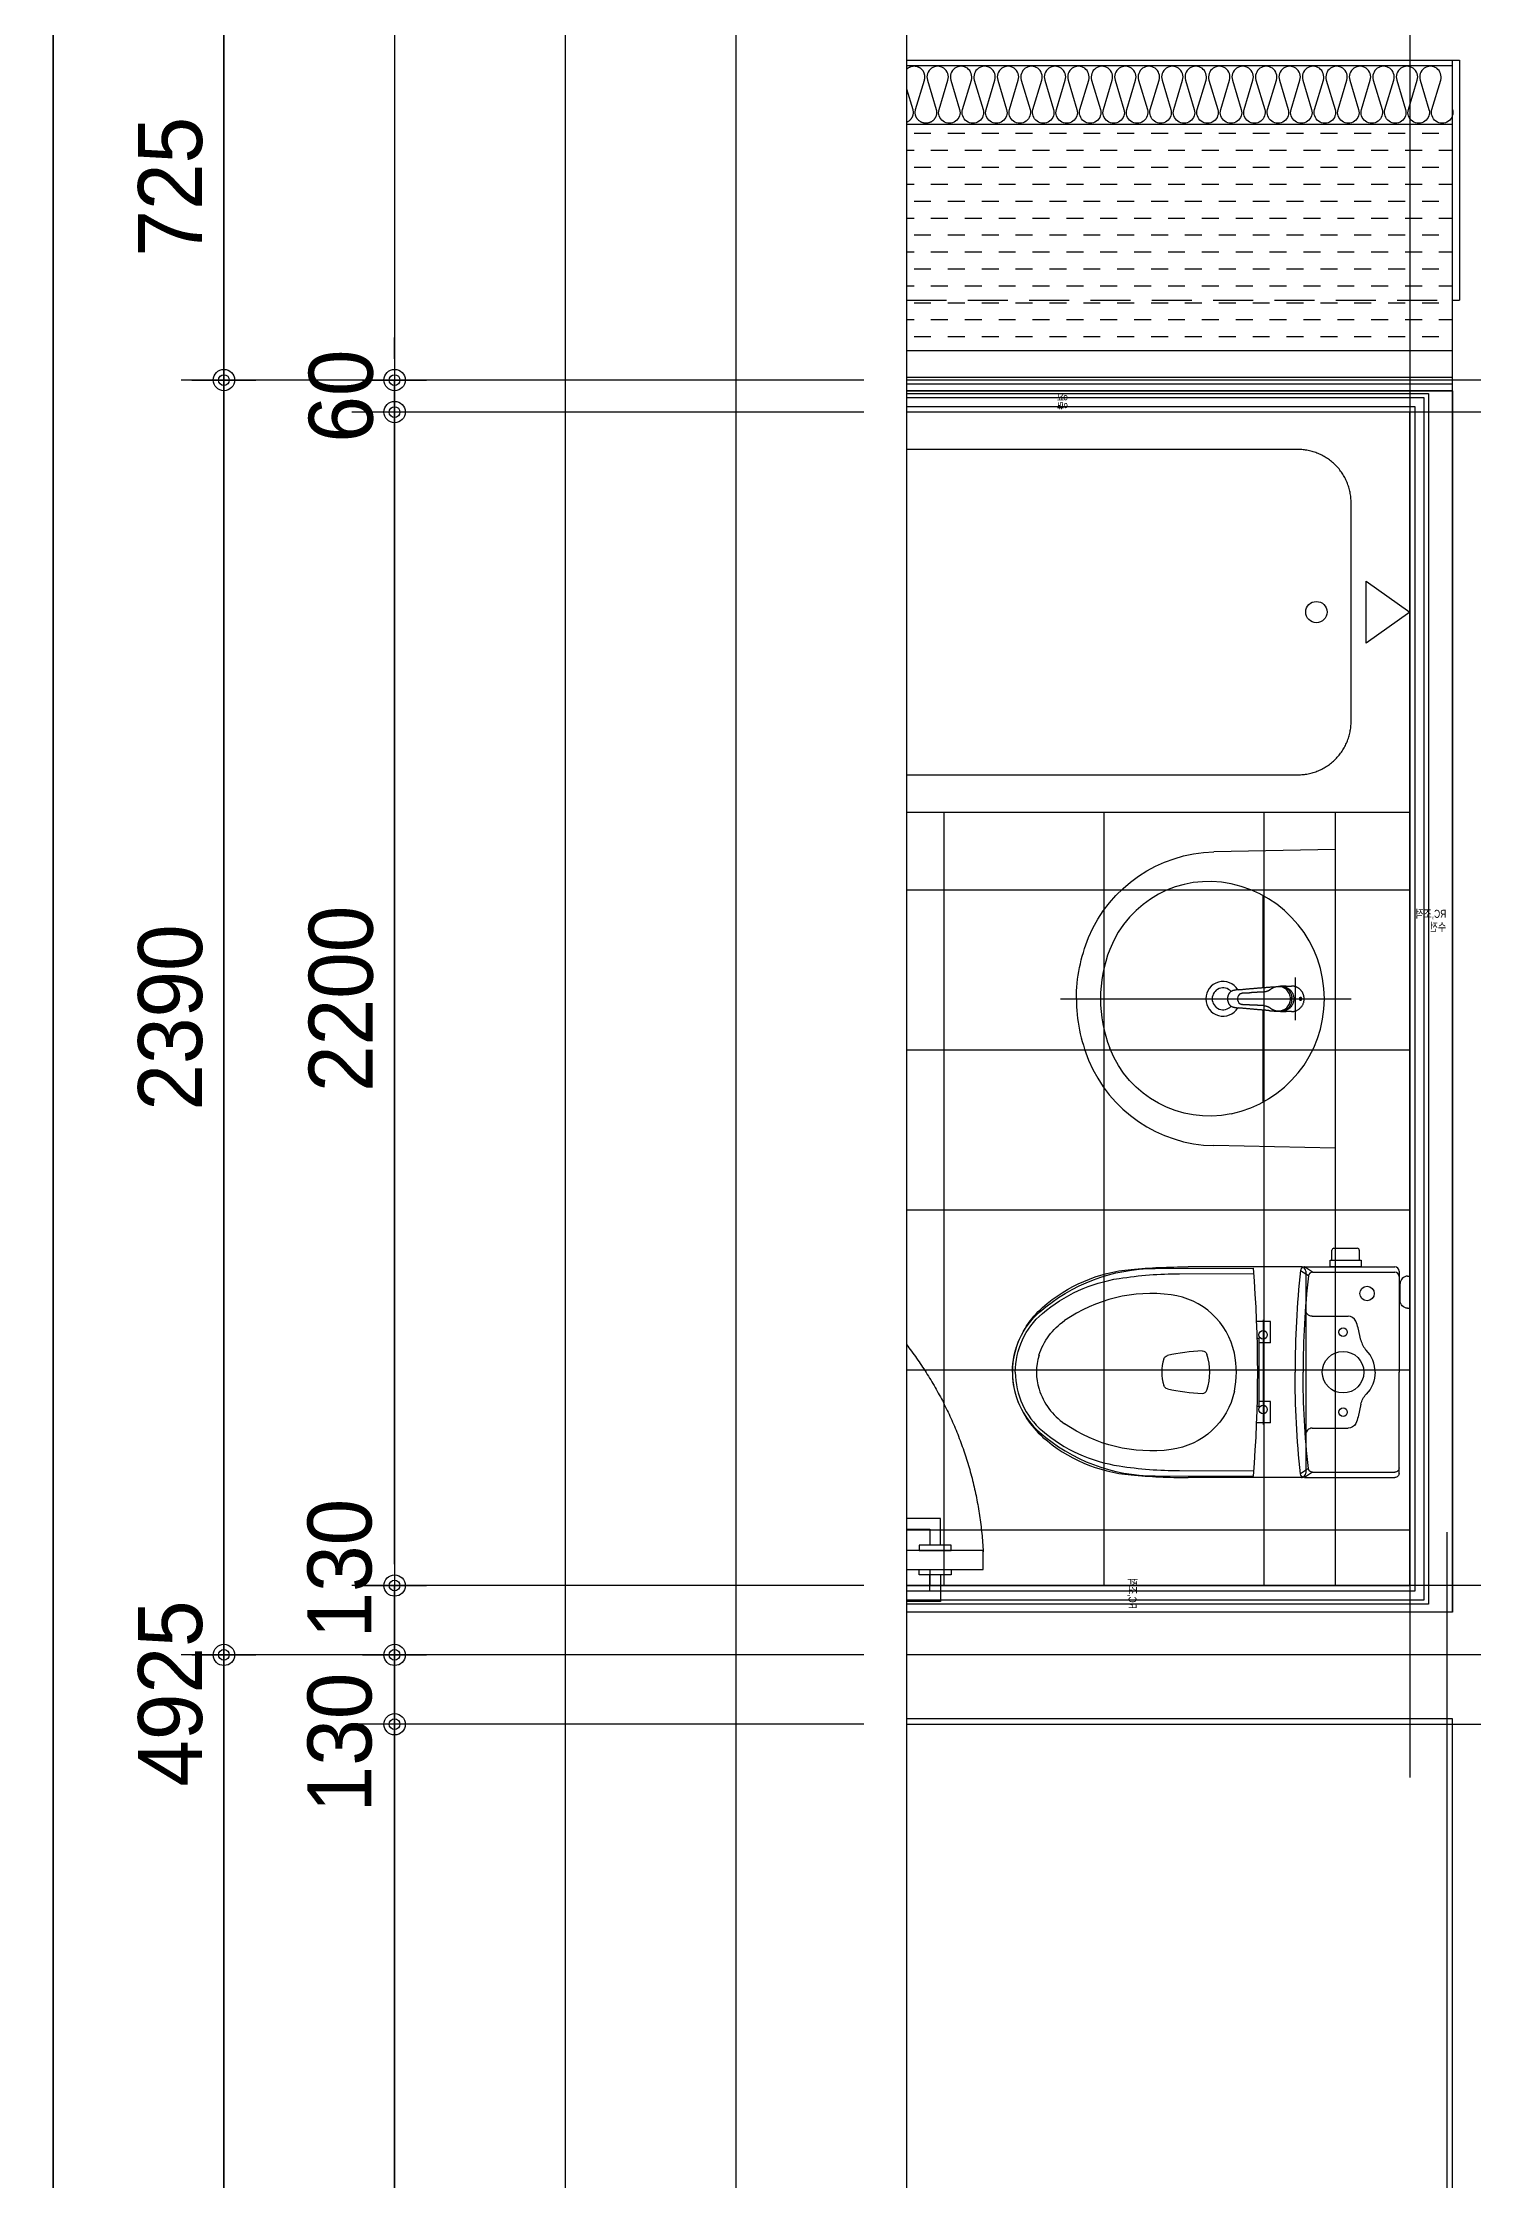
# Model space of a CAD drawing. Header units: millimetres. Extents: x -24416 to 92204, y -190080 to 23760.
# Drawn here: x 5510 to 8192, y -63019 to -59012 of the extents above; entities that cross this region are included whole.
import ezdxf
from ezdxf.xclip import XClip

# ---------------------------------------------------------------- set-up
doc = ezdxf.new("R2010")
doc.units = ezdxf.units.MM
doc.header["$LTSCALE"] = 50
doc.header["$XCLIPFRAME"] = 0
for name, pattern in [('AUDIT_D_220706163347-0', [0]), ('CEN', [62, 60, -1, 0, -1]), ('HID', [2.3, 1.5, -0.8]), ('평면도(기준)$0$ACAD_ISO04W100', [30.5, 24, -3, 0.5, -3])]:
    doc.linetypes.add(name, pattern=pattern)
doc.layers.get('defpoints').update_dxf_attribs({"color": 139})
for name, color, linetype in [('84 A$0$0 TILE LINE & HATCH', 8, 'Continuous'), ('A-SOL252', 252, 'Continuous'), ('AA-XXXX-DIMS', 7, 'Continuous'), ('AA-XXXX-UBR', 4, 'Continuous'), ('CEN_CON', 1, 'CEN'), ('CEN_WALL', 12, 'CEN'), ('CONC', 2, 'Continuous'), ('dan1', 7, 'HID'), ('DIM', 7, 'AUDIT_D_220706163347-0'), ('FUR', 4, 'Continuous'), ('INS', 8, 'Continuous'), ('SINA-F-DOOR', 5, 'Continuous'), ('SINA-F-FRAME', 4, 'Continuous'), ('SINA-F-단표시', 8, 'Continuous'), ('WAL_DRY', 7, 'Continuous'), ('바닥타일', 8, 'Continuous')]:
    doc.layers.add(name, color=color, linetype=linetype)
for name, color, linetype, plot in [('AA-XXXX-MC', 153, 'AUDIT_D_220706163347-0', False), ('Defpoint', 135, 'Continuous', False), ('MC', 135, 'Continuous', False)]:
    doc.layers.add(name, color=color, linetype=linetype, plot=plot)
doc.styles.add('HAUD01', font='Dotum.ttf')
doc.styles.add('맑은고딕', font='malgun.ttf', dxfattribs={"width": 0.9})
doc.dimstyles.new('DIM_40', dxfattribs={"dimscale": 40, "dimtxt": 3, "dimasz": 1, "dimexe": 2, "dimexo": 2, "dimgap": 1, "dimtad": 1, "dimdec": 0, "dimzin": 0, "dimdsep": 46, "dimtxsty": '맑은고딕', "dimblk1": 'DIMDOT', "dimblk2": 'DIMDOT', "dimsah": 1, "dimcen": 0.09, "dimdle": 2, "dimclrd": 7, "dimclre": 7, "dimclrt": 3, "dimadec": 0, "dimazin": 0, "dimtfac": 1, "dimtdec": 0, "dimtix": 1, "dimtmove": 2, "dimatfit": 3, "dimldrblk": 'DIMDOT', "dimfxl": 2, "dimtolj": 1, "dimtzin": 0, "dimarcsym": 0})
doc.dimstyles.new('HAUD-100', dxfattribs={"dimscale": 100, "dimtxt": 3, "dimasz": 1, "dimexe": 0, "dimexo": 3, "dimgap": 1, "dimtad": 1, "dimdec": 0, "dimdsep": 46, "dimlunit": 6, "dimtxsty": 'HAUD01', "dimblk": 'DIMDOT', "dimcen": 2.5, "dimdle": 1.5, "dimclrd": 7, "dimclre": 7, "dimclrt": 3, "dimadec": 0, "dimazin": 0, "dimtfac": 1, "dimtdec": 0, "dimtix": 1, "dimtmove": 2, "dimatfit": 3, "dimfxl": 1, "dimtvp": 1, "dimtolj": 1, "dimtzin": 0, "dimarcsym": 0})

# ---------------------------------------------------------------- blocks, each defined once
blk = doc.blocks.new('DIMDOT')
at = {"layer": 'AA-XXXX-DIMS'}
for p, q in [((0, -1.5), (0, 1.5)), ((-1.5, 0), (1.5, 0))]:
    blk.add_line(p, q, dxfattribs=at)
for radius in [0.5, 0.25]:
    blk.add_circle((0, 0), radius, dxfattribs=at)
blk = doc.blocks.new('*D406')
at = {"layer": 'defpoints', "color": 0, "transparency": 16777216}
for p in [(5529.7, -77979), (7129.7, -77979), (7129.7, -89829)]:
    blk.add_point(p, dxfattribs=at)
at = {"layer": 'DIM', "color": 7, "lineweight": -2, "transparency": 16777216}
for p, q in [((7049.7, -77979), (5449.7, -77979)), ((5529.7, -89789), (5529.7, -78019)), ((7049.7, -89829), (5449.7, -89829))]:
    blk.add_line(p, q, dxfattribs=at)
at = {"layer": 'DIM', "color": 7, "lineweight": -2, "transparency": 16777216, "xscale": 40, "yscale": 40, "zscale": 40}
for p, rotation in [((5529.7, -77979), 90), ((5529.7, -89829), 270)]:
    blk.add_blockref('DIMDOT', p, dxfattribs=dict(at, rotation=rotation))
at = {"layer": 'DIM', "color": 3, "transparency": 16777216, "insert": (5429.6, -83904), "char_height": 120, "attachment_point": 5, "rotation": 90, "style": 'HAUD01'}
blk.add_mtext('\\A1;11850', dxfattribs=at)
blk = doc.blocks.new('*D408')
at = {"layer": 'defpoints', "color": 0, "transparency": 16777216}
for p in [(5849.7, -85794), (7129.7, -85794), (7129.7, -88329)]:
    blk.add_point(p, dxfattribs=at)
at = {"layer": 'DIM', "color": 7, "lineweight": -2, "transparency": 16777216}
for p, q in [((7049.7, -85794), (5769.7, -85794)), ((5849.7, -88289), (5849.7, -85834)), ((7049.7, -88329), (5769.7, -88329))]:
    blk.add_line(p, q, dxfattribs=at)
at = {"layer": 'DIM', "color": 7, "lineweight": -2, "transparency": 16777216, "xscale": 40, "yscale": 40, "zscale": 40}
for p, rotation in [((5849.7, -85794), 90), ((5849.7, -88329), 270)]:
    blk.add_blockref('DIMDOT', p, dxfattribs=dict(at, rotation=rotation))
at = {"layer": 'DIM', "color": 3, "transparency": 16777216, "insert": (5749.6, -87061.5), "char_height": 120, "attachment_point": 5, "rotation": 90, "style": 'HAUD01'}
blk.add_mtext('\\A1;2535', dxfattribs=at)
blk = doc.blocks.new('*D409')
at = {"layer": 'defpoints', "color": 0, "transparency": 16777216}
for p in [(5849.7, -83404), (7129.7, -83404), (7129.7, -85794)]:
    blk.add_point(p, dxfattribs=at)
at = {"layer": 'DIM', "color": 7, "lineweight": -2, "transparency": 16777216}
for p, q in [((7049.7, -83404), (5769.7, -83404)), ((5849.7, -85754), (5849.7, -83444)), ((7049.7, -85794), (5769.7, -85794))]:
    blk.add_line(p, q, dxfattribs=at)
at = {"layer": 'DIM', "color": 7, "lineweight": -2, "transparency": 16777216, "xscale": 40, "yscale": 40, "zscale": 40}
for p, rotation in [((5849.7, -83404), 90), ((5849.7, -85794), 270)]:
    blk.add_blockref('DIMDOT', p, dxfattribs=dict(at, rotation=rotation))
at = {"layer": 'DIM', "color": 3, "transparency": 16777216, "insert": (5749.6, -84599), "char_height": 120, "attachment_point": 5, "rotation": 90, "style": 'HAUD01'}
blk.add_mtext('\\A1;2390', dxfattribs=at)
blk = doc.blocks.new('*D410')
at = {"layer": 'defpoints', "color": 0, "transparency": 16777216}
for p in [(5849.7, -82679), (7129.7, -82679), (7129.7, -83404)]:
    blk.add_point(p, dxfattribs=at)
at = {"layer": 'DIM', "color": 7, "lineweight": -2, "transparency": 16777216}
for p, q in [((7049.7, -82679), (5769.7, -82679)), ((5849.7, -83364), (5849.7, -82719)), ((7049.7, -83404), (5769.7, -83404))]:
    blk.add_line(p, q, dxfattribs=at)
at = {"layer": 'DIM', "color": 7, "lineweight": -2, "transparency": 16777216, "xscale": 40, "yscale": 40, "zscale": 40}
for p, rotation in [((5849.7, -82679), 90), ((5849.7, -83404), 270)]:
    blk.add_blockref('DIMDOT', p, dxfattribs=dict(at, rotation=rotation))
at = {"layer": 'DIM', "color": 3, "transparency": 16777216, "insert": (5749.6, -83041.5), "char_height": 120, "attachment_point": 5, "rotation": 90, "style": 'HAUD01'}
blk.add_mtext('\\A1;725', dxfattribs=at)
blk = doc.blocks.new('*D415')
at = {"layer": 'defpoints', "color": 0, "transparency": 16777216}
for p in [(6169.7, -85924), (7129.7, -85924), (7129.7, -88124)]:
    blk.add_point(p, dxfattribs=at)
at = {"layer": 'DIM', "color": 7, "lineweight": -2, "transparency": 16777216}
for p, q in [((7049.7, -85924), (6089.7, -85924)), ((6169.7, -88084), (6169.7, -85964)), ((7049.7, -88124), (6089.7, -88124))]:
    blk.add_line(p, q, dxfattribs=at)
at = {"layer": 'DIM', "color": 7, "lineweight": -2, "transparency": 16777216, "xscale": 40, "yscale": 40, "zscale": 40}
for p, rotation in [((6169.7, -85924), 90), ((6169.7, -88124), 270)]:
    blk.add_blockref('DIMDOT', p, dxfattribs=dict(at, rotation=rotation))
at = {"layer": 'DIM', "color": 3, "transparency": 16777216, "insert": (6069.6, -87024), "char_height": 120, "attachment_point": 5, "rotation": 90, "style": 'HAUD01'}
blk.add_mtext('\\A1;2200', dxfattribs=at)
blk = doc.blocks.new('*D416')
at = {"layer": 'defpoints', "color": 0, "transparency": 16777216}
for p in [(6169.7, -85794), (7129.7, -85794), (7129.7, -85924)]:
    blk.add_point(p, dxfattribs=at)
at = {"layer": 'DIM', "color": 7, "lineweight": -2, "transparency": 16777216}
for p, q in [((6169.7, -85754), (6169.7, -85714)), ((7049.7, -85794), (6089.7, -85794)), ((6169.7, -85924), (6169.7, -85794)), ((7049.7, -85924), (6089.7, -85924)), ((6169.7, -85964), (6169.7, -86004))]:
    blk.add_line(p, q, dxfattribs=at)
at = {"layer": 'DIM', "color": 7, "lineweight": -2, "transparency": 16777216, "xscale": 40, "yscale": 40, "zscale": 40}
for p, rotation in [((6169.7, -85794), 270), ((6169.7, -85924), 90)]:
    blk.add_blockref('DIMDOT', p, dxfattribs=dict(at, rotation=rotation))
at = {"layer": 'DIM', "color": 3, "transparency": 16777216, "insert": (6067.3, -85958.2), "char_height": 120, "attachment_point": 5, "rotation": 90, "style": 'HAUD01'}
blk.add_mtext('\\A1;130', dxfattribs=at)
blk = doc.blocks.new('*D417')
at = {"layer": 'defpoints', "color": 0, "transparency": 16777216}
for p in [(6169.7, -85664), (7129.7, -85664), (7129.7, -85794)]:
    blk.add_point(p, dxfattribs=at)
at = {"layer": 'DIM', "color": 7, "lineweight": -2, "transparency": 16777216}
for p, q in [((6169.7, -85624), (6169.7, -85584)), ((7049.7, -85664), (6089.7, -85664)), ((6169.7, -85794), (6169.7, -85664)), ((7049.7, -85794), (6089.7, -85794)), ((6169.7, -85834), (6169.7, -85874))]:
    blk.add_line(p, q, dxfattribs=at)
at = {"layer": 'DIM', "color": 7, "lineweight": -2, "transparency": 16777216, "xscale": 40, "yscale": 40, "zscale": 40}
for p, rotation in [((6169.7, -85664), 270), ((6169.7, -85794), 90)]:
    blk.add_blockref('DIMDOT', p, dxfattribs=dict(at, rotation=rotation))
at = {"layer": 'DIM', "color": 3, "transparency": 16777216, "insert": (6067.3, -85632.4), "char_height": 120, "attachment_point": 5, "rotation": 90, "style": 'HAUD01'}
blk.add_mtext('\\A1;130', dxfattribs=at)
blk = doc.blocks.new('*D418')
at = {"layer": 'defpoints', "color": 0, "transparency": 16777216}
for p in [(6169.7, -83464), (7129.7, -83464), (7129.7, -85664)]:
    blk.add_point(p, dxfattribs=at)
at = {"layer": 'DIM', "color": 7, "lineweight": -2, "transparency": 16777216}
for p, q in [((7049.7, -83464), (6089.7, -83464)), ((6169.7, -85624), (6169.7, -83504)), ((7049.7, -85664), (6089.7, -85664))]:
    blk.add_line(p, q, dxfattribs=at)
at = {"layer": 'DIM', "color": 7, "lineweight": -2, "transparency": 16777216, "xscale": 40, "yscale": 40, "zscale": 40}
for p, rotation in [((6169.7, -83464), 90), ((6169.7, -85664), 270)]:
    blk.add_blockref('DIMDOT', p, dxfattribs=dict(at, rotation=rotation))
at = {"layer": 'DIM', "color": 3, "transparency": 16777216, "insert": (6069.6, -84564), "char_height": 120, "attachment_point": 5, "rotation": 90, "style": 'HAUD01'}
blk.add_mtext('\\A1;2200', dxfattribs=at)
blk = doc.blocks.new('*D419')
at = {"layer": 'defpoints', "color": 0, "transparency": 16777216}
for p in [(6169.7, -83404), (7129.7, -83404), (7129.7, -83464)]:
    blk.add_point(p, dxfattribs=at)
at = {"layer": 'DIM', "color": 7, "lineweight": -2, "transparency": 16777216}
for p, q in [((6169.7, -83364), (6169.7, -83324)), ((7049.7, -83404), (6089.7, -83404)), ((6169.7, -83464), (6169.7, -83404)), ((7049.7, -83464), (6089.7, -83464)), ((6169.7, -83504), (6169.7, -83544))]:
    blk.add_line(p, q, dxfattribs=at)
at = {"layer": 'DIM', "color": 7, "lineweight": -2, "transparency": 16777216, "xscale": 40, "yscale": 40, "zscale": 40}
for p, rotation in [((6169.7, -83404), 270), ((6169.7, -83464), 90)]:
    blk.add_blockref('DIMDOT', p, dxfattribs=dict(at, rotation=rotation))
at = {"layer": 'DIM', "color": 3, "transparency": 16777216, "insert": (6069.6, -83434), "char_height": 120, "attachment_point": 5, "rotation": 90, "style": 'HAUD01'}
blk.add_mtext('\\A1;60', dxfattribs=at)
blk = doc.blocks.new('*D420')
at = {"layer": 'defpoints', "color": 0, "transparency": 16777216}
for p in [(5849.7, -83404), (7129.7, -83404), (7129.7, -88329)]:
    blk.add_point(p, dxfattribs=at)
at = {"layer": 'DIM', "color": 7, "lineweight": -2, "transparency": 16777216}
for p, q in [((7049.7, -83404), (5769.7, -83404)), ((5849.7, -88289), (5849.7, -83444)), ((7049.7, -88329), (5769.7, -88329))]:
    blk.add_line(p, q, dxfattribs=at)
at = {"layer": 'DIM', "color": 7, "lineweight": -2, "transparency": 16777216, "xscale": 40, "yscale": 40, "zscale": 40}
for p, rotation in [((5849.7, -83404), 90), ((5849.7, -88329), 270)]:
    blk.add_blockref('DIMDOT', p, dxfattribs=dict(at, rotation=rotation))
at = {"layer": 'DIM', "color": 3, "transparency": 16777216, "insert": (5749.6, -85866.5), "char_height": 120, "attachment_point": 5, "rotation": 90, "style": 'HAUD01'}
blk.add_mtext('\\A1;4925', dxfattribs=at)
blk = doc.blocks.new('A$Cc42cb16b')
at = {"layer": 'FUR'}
for p, q in [((515, 560), (287.6, 555.3)), ((515, 560), (515, 0)), ((380, 301.1), (380, 473.6)), ((380, 86.4), (380, 258.9)), ((515, 0), (287.6, 4.7))]:
    blk.add_line(p, q, dxfattribs=at)
at = {"layer": 'FUR', "color": 1}
for p, q in [((440, 320), (440, 240)), ((0, 280), (545, 280))]:
    blk.add_line(p, q, dxfattribs=at)
at = {"layer": 'FUR', "flags": 128}
for points in [[(52.9, 394.9, -0.297578), (287.6, 555.3)], [(30, 280, -0.098575), (52.9, 394.9)], [(319.9, 64.3, -0.366647), (92.5, 187.3)]]:
    blk.add_lwpolyline(points, format="xyb", dxfattribs=at)
at = {"layer": 'FUR'}
for centre, radius, start, end in [((278.8, 300), 200, 78.1351, 158.6763), ((274.6, 280), 220.4, 281.8649, 78.1351), ((330, 280), 255, 158.6763, 180), ((305, 280), 32.5, 31.4345, 328.5658), ((305, 280), 20.5, 42.491, 317.5072), ((343.2, 280.1), 11.3, 130.1673, 251.7572), ((330, 280), 300, 180, 202.519), ((330, 280), 255, 180, 201.3237), ((293, 264.7), 260, 202.519, 268.8063)]:
    blk.add_arc(centre, radius, start, end, dxfattribs=at)
for points, weights in [([(314.6, 287), (313.2, 283.7), (313.2, 280)], [1, 0.981753051281, 1]), ([(323.7, 295.4), (317, 293.6), (314.6, 287)], [1, 0.881687879562, 1]), ([(333.8, 297.1), (328.7, 296.6), (323.8, 295.4)], [1, 0.997376203537, 1]), ([(334.5, 297.1), (334.2, 297.1), (333.8, 297.1)], [1, 0.999995529652, 1]), ([(334.5, 297.1), (356.5, 299.3), (378.5, 301)], [1, 0.999929606915, 1]), ([(335.9, 288.8), (338.6, 290.8), (341.9, 291)], [1, 0.954250395298, 1]), ([(378.5, 301), (384.5, 301.5), (410.9, 303.3)], [1, 0.999993741512, 1]), ([(389.9, 295), (385.7, 292.9), (381.2, 292.7)], [1, 0.978727579117, 1]), ([(393.4, 297.1), (391.7, 295.9), (389.9, 295)], [1, 0.995856523514, 1]), ([(393.8, 297.4), (393.6, 297.3), (393.4, 297.1)], [1, 0.999939501286, 1]), ([(406.5, 302.6), (399.4, 301.9), (393.8, 297.5)], [1, 0.961287915707, 1]), ([(413.6, 303.5), (410.9, 303.4), (408.3, 302.7)], [1, 0.993428587914, 1]), ([(413.6, 303.5), (413.9, 303.5), (414.2, 303.5)], [1, 0.999912261963, 1]), ([(414.2, 303.5), (437.7, 303.4), (437.6, 280)], [1, 0.707125544548, 1]), ([(433.6, 283.5), (433.9, 281.8), (433.9, 280)], [1, 0.996173918247, 1]), ([(313.2, 280), (313.2, 276.4), (314.6, 273)], [1, 0.981707036495, 1]), ([(314.6, 273), (317, 266.4), (323.7, 264.6)], [1, 0.881586849689, 1]), ([(323.8, 264.6), (328.7, 263.4), (333.8, 262.9)], [1, 0.997388422489, 1]), ([(333.8, 262.9), (334.2, 262.9), (334.5, 262.9)], [1, 0.999997198582, 1]), ([(378.5, 259), (356.5, 260.7), (334.5, 262.9)], [1, 0.999929606915, 1]), ([(341.9, 269), (340.8, 269.1), (339.7, 269.4)], [1, 0.994235515594, 1]), ([(390.5, 258), (384.5, 258.5), (378.5, 259)], [1, 0.999993622303, 1]), ([(381.1, 267.3), (383.8, 267.1), (386.4, 266.3)], [1, 0.992239117622, 1]), ([(386.4, 266.3), (390.2, 265.2), (393.3, 262.9)], [1, 0.985343575478, 1]), ([(390.6, 258), (400.5, 256.9), (413.6, 256.5)], [1, 0.999511599541, 1]), ([(393.3, 262.9), (393.5, 262.7), (393.8, 262.5)], [1, 0.999930858612, 1]), ([(393.8, 262.5), (399.4, 258.1), (406.5, 257.4)], [1, 0.960904896259, 1]), ([(408.9, 257.1), (411.2, 256.6), (413.6, 256.5)], [1, 0.99490660429, 1]), ([(414.2, 256.5), (413.9, 256.5), (413.6, 256.5)], [1, 0.999912261963, 1]), ([(437.6, 280), (437.7, 256.6), (414.2, 256.5)], [1, 0.707125544548, 1]), ([(433, 256), (457, 256), (457, 280)], [1, 0.707185387611, 1]), ([(433.6, 276.5), (433.9, 278.2), (433.9, 280)], [1, 0.996153950691, 1])]:
    blk.add_rational_spline(points, weights, degree=2, dxfattribs=at)
for points in [[(341.9, 291), (350.1, 291.3), (358.3, 291.7)], [(381.2, 292.7), (369.7, 292.2), (358.3, 291.7)], [(409, 302.8), (408.7, 302.8), (408.5, 302.7)], [(413.4, 302.8), (411.6, 302.8), (409.7, 302.8)], [(416.6, 303.6), (415.4, 303.5), (414.2, 303.5)], [(418.5, 303.6), (417.5, 303.6), (416.6, 303.6)], [(423.3, 303.7), (420.9, 303.7), (418.6, 303.6)], [(423.3, 303.7), (424.3, 303.8), (425.4, 303.8)], [(425.4, 303.8), (429.2, 303.9), (433, 304)], [(434.3, 283.5), (433.9, 283.5), (433.4, 283.5)], [(358.3, 268.3), (350.1, 268.6), (341.9, 269)], [(381.1, 267.3), (369.7, 267.8), (358.3, 268.3)], [(410, 257.2), (411.7, 257.2), (413.4, 257.1)], [(414.2, 256.5), (415.4, 256.5), (416.6, 256.4)], [(414.8, 256.5), (415.1, 256.5), (415.4, 256.5)], [(416.6, 256.4), (417.5, 256.4), (418.5, 256.4)], [(418.6, 256.4), (420.9, 256.3), (423.3, 256.3)], [(425.4, 256.2), (424.3, 256.2), (423.3, 256.3)], [(433, 256), (429.2, 256.1), (425.4, 256.2)], [(433.4, 276.5), (433.9, 276.5), (434.3, 276.5)]]:
    blk.add_open_spline(points, degree=2, dxfattribs=at)
for points, knots in [([(431.4, 280), (431.4, 283.2), (430.7, 286.4), (428.3, 292.1), (426.5, 294.7), (419.6, 301.1), (413.1, 303.3), (406.5, 302.6)], [0, 0, 0, 0, 0.248236, 0.248236, 0.496338, 0.496338, 1, 1, 1, 1]), ([(434.3, 283.5), (433.5, 288.8), (431.1, 293.7), (423.9, 300.6), (419.4, 302.6), (413.4, 302.8)], [0, 0, 0, 0, 0.5, 0.5, 1, 1, 1, 1]), ([(433.4, 283.5), (433.2, 283.5), (433.1, 283.1), (433, 281.9), (433, 280.9), (433, 280)], [0, 0, 0, 0, 0.493042, 0.493042, 1, 1, 1, 1]), ([(448.6, 280), (448.6, 281.8), (449.3, 283.2), (450.7, 283.3), (451.2, 283), (452, 281.8), (452.2, 280.9), (452.2, 280)], [0, 0, 0, 0, 0.498025, 0.498025, 0.742403, 0.742403, 1, 1, 1, 1]), ([(449.8, 283.1), (450, 283), (450.4, 282.6), (450.8, 281.9), (451.1, 281), (451.2, 280.3), (451.2, 280)], [0, 0, 0, 0, 0.213027, 0.451355, 0.721359, 1, 1, 1, 1]), ([(406.5, 257.4), (413.1, 256.7), (419.6, 258.9), (426.5, 265.3), (428.3, 267.9), (430.7, 273.6), (431.4, 276.7), (431.4, 280)], [0, 0, 0, 0, 0.502806, 0.502806, 0.750772, 0.750772, 1, 1, 1, 1]), ([(413.4, 257.1), (419.4, 257.4), (423.9, 259.4), (431.1, 266.3), (433.5, 271.2), (434.3, 276.5)], [0, 0, 0, 0, 0.5, 0.5, 1, 1, 1, 1]), ([(433, 280), (433, 279.1), (433, 278.1), (433.1, 276.8), (433.2, 276.5), (433.4, 276.5)], [0, 0, 0, 0, 0.493716, 0.493716, 1, 1, 1, 1]), ([(452.2, 280), (452.2, 279.1), (452, 278.3), (451.2, 277), (450.7, 276.7), (449.3, 276.8), (448.6, 278.2), (448.6, 280)], [0, 0, 0, 0, 0.250344, 0.250344, 0.505692, 0.505692, 1, 1, 1, 1]), ([(451.2, 280), (451.2, 278.8), (450.8, 278.1), (450.3, 277.2), (450, 277), (449.8, 276.9)], [0, 0, 0, 0, 0.435639, 0.435639, 1, 1, 1, 1])]:
    blk.add_open_spline(points, degree=3, knots=knots, dxfattribs=at)
blk.add_rational_spline([(457, 280), (457, 289.9), (450, 297), (443, 304), (433, 304)], [1, 0.923873603344, 1, 0.923873603344, 1], degree=2, knots=[0, 0, 0, 0.5, 0.5, 1, 1, 1], dxfattribs=at)
blk = doc.blocks.new('A$C26a53a47')
at = {"layer": 'FUR'}
for p, q in [((596, 407.6), (654, 407.6)), ((596, 395), (596, 407.6)), ((599, 407.6), (599, 426)), ((603, 430), (646.5, 430)), ((650.5, 426), (650.5, 407.6)), ((654, 407.6), (654, 395)), ((267.7, 392), (452, 392.5)), ((313.6, 382.1), (452.8, 382.5)), ((542, 395), (329.4, 395)), ((555, 377.9), (540, 387.8)), ((548, 395), (717, 395)), ((563, 385), (548, 395)), ((550, 387), (550, 8)), ((563, 385), (717, 385)), ((654, 395), (596, 395)), ((725, 387), (725, 197.5)), ((727, 331.5), (727, 363.5)), ((741, 377.5), (745, 377.5)), ((745.1, 377.5), (745, 317.5)), ((745, 377.5), (745, 317.5)), ((725, 357.8), (727, 357.8)), ((725, 337.3), (727, 337.3)), ((484, 292.5), (458.1, 292.5)), ((470, 295.5), (470, 99.5)), ((484, 252.5), (484, 292.5)), ((562, 302.5), (629.4, 302.5)), ((653.5, 257.5), (648.2, 280.9)), ((741, 317.5), (745, 317.5)), ((459.2, 261.5), (462, 261.5)), ((462, 261.5), (462, 133.5)), ((484, 252.5), (462, 252.5)), ((725, 8), (725, 197.5)), ((459.2, 133.5), (462, 133.5)), ((484, 142.5), (462, 142.5)), ((484, 102.5), (484, 142.5)), ((653.5, 137.5), (648.2, 114.1)), ((484, 102.5), (458.1, 102.5)), ((562, 92.5), (629.4, 92.5)), ((267.7, 3), (452, 2.5)), ((313.6, 12.9), (452.8, 12.5)), ((542, 0), (329.4, 0)), ((555, 17.1), (540, 7.2)), ((563, 10), (548, 0)), ((548, 0), (717, 0)), ((563, 10), (717, 10))]:
    blk.add_line(p, q, dxfattribs=at)
at = {"layer": 'FUR', "flags": 128}
for points in [[(51.2, 310.4, -0.18096), (267.7, 392)], [(56.3, 307.5, -0.139094), (200.3, 373.3)], [(56.7, 319, -0.159563), (222.5, 390.2)], [(200.3, 373.3, -0.037446), (313.6, 382.1)], [(222.5, 390.2, -0.022302), (329.4, 395)], [(741, 317.5, -0.414214), (727, 331.5)], [(0, 197.5, -0.216307), (51.2, 310.4)], [(5.5, 197.5, -0.219854), (56.3, 307.5)], [(7.1, 243, -0.135941), (56.7, 319)], [(49.9, 229.4, -0.165632), (97.9, 294.2)], [(562, 302.5, -0.414214), (550, 314.5)], [(284.1, 222.7, -0.26174), (290.6, 228.6)], [(355.8, 237.3, -0.336618), (364.8, 231.1)], [(290.6, 166.4, -0.26174), (284.1, 172.3)], [(416.2, 162, -0.317582), (297.5, 52.4)], [(540, 7.2, -0.026367), (530, 197.5)], [(555, 17.1, -0.027834), (545, 197.5)], [(680, 197.5, -0.192258), (663.5, 156.2)], [(653.5, 137.5, -0.135013), (663.5, 156.2)], [(297.5, 52.4, -0.186188), (97.9, 100.8)], [(643.9, 101.6, -0.289681), (629.4, 92.5)], [(648.2, 114.1, -0.055053), (643.9, 101.6)], [(548, 0, -0.383657), (540, 7.2)], [(563, 10, -0.381976), (555, 17.1)], [(725, 18, -0.414214), (717, 10)], [(725, 8, -0.414214), (717, 0)]]:
    blk.add_lwpolyline(points, format="xyb", dxfattribs=at)
at = {"layer": 'FUR'}
for centre, radius in [((665, 345), 13.5), ((470, 267.5), 8), ((620, 272.5), 8), ((620, 197.5), 39), ((470, 127.5), 8), ((620, 122.5), 8)]:
    blk.add_circle(centre, radius, dxfattribs=at)
for centre, radius, start, end in [((603, 426), 4, 90, 180), ((646.5, 426), 4, 0, 90), ((-1905.3, 197.5), 2365.3, 355.2711, 4.7289), ((2338.5, 197.5), 1808.5, 173.9586, 180), ((548, 387), 8, 90, 173.9586), ((542, 387), 8, 67.9754, 90), ((542, 387), 8, 0, 67.9754), ((2169, 197.5), 1624, 173.6227, 180), ((563, 377), 8, 90, 173.6227), ((717, 387), 8, 0, 90), ((717, 377), 8, 0, 90), ((741, 363.5), 14, 90, 180), ((260.4, 59.6), 285.4, 82.5328, 124.7208), ((279.3, 203.8), 140, 12.0572, 82.5328), ((629.4, 286.5), 16, 25.3787, 90.0934), ((589.7, 267.6), 60, 12.7743, 25.3787), ((150, 197.5), 150, 162.3394, 197.6606), ((692.5, 266.4), 40, 192.7744, 223.5311), ((150, 197.5), 105, 162.3394, 197.6606), ((360, 197.5), 80, 161.6434, 198.3566), ((369.2, -112.4), 350, 92.1818, 102.9733), ((260, 197.5), 110, 342.2348, 17.7652), ((250, 197.5), 170, 347.9428, 12.0572), ((620, 197.5), 60, 0, 43.5311), ((150, 197.5), 150, 180, 228.8217), ((150, 197.5), 144.5, 180, 229.5978), ((169.1, 203.6), 125, 197.6606, 235.2792), ((369.2, 507.4), 350, 257.0267, 267.8182), ((356.2, 166.7), 9, 267.8182, 342.2348), ((169.1, 203.6), 170, 197.6606, 228.6262), ((268.5, 333), 330, 228.8217, 269.8506), ((244.3, 308.3), 290, 229.5978, 261.2725), ((562, 80.5), 12, 90, 180), ((248.4, 293.6), 290, 228.6262, 264.8897), ((315.6, 772.9), 760, 261.2725, 269.8506), ((329.4, 1200), 1200, 264.8897, 270), ((542, 8), 8, 270, 292.0246), ((542, 8), 8, 292.0246, 0)]:
    blk.add_arc(centre, radius, start, end, dxfattribs=at)
blk.add_open_spline([(5.4, 197.5), (5.4, 197.6), (5.4, 197.6), (5.4, 197.7)], degree=3, dxfattribs=at)
blk.add_open_spline([(5.4, 197.5), (5.4, 197.6), (5.4, 197.6), (5.4, 197.7)], degree=3, dxfattribs=at)
blk = doc.blocks.new('A$C8b7e2aca')
at = {"layer": 'FUR'}
for points in [[(1500, 750), (0, 750), (0, 0), (1500, 0)], [(1418.1, 317), (1418.1, 433), (1500, 375)]]:
    blk.add_lwpolyline(points, close=True, dxfattribs=at)
blk.add_lwpolyline([(1290, 680), (200, 680, 0.414214), (100, 580), (100, 170, 0.414214), (200, 70), (1290, 70, 0.414214), (1390, 170), (1390, 580, 0.414214)], format="xyb", close=True, dxfattribs=at)
blk.add_circle((1325, 375), 20, dxfattribs=at)
blk = doc.blocks.new('UBR 공용욕실 1500x2200')
at = {"layer": '바닥타일'}
h = blk.add_hatch(dxfattribs=at)
h.set_pattern_fill('_USER', color=256, scale=300, double=1, pattern_type=0)
h.set_pattern_definition([(0, (0, 0), (0, 300), []), (90, (0, 0), (-300, 2e-14), [])])
h.paths.add_polyline_path([(0, 1450), (1500, 1450), (1500, 0), (0, 0)])
at = {"layer": 'FUR'}
blk.add_line((1360, 1450), (1360, 0), dxfattribs=at)
blk.add_lwpolyline([(1500, 2200), (0, 2200), (0, 0), (1500, 0)], close=True, dxfattribs=at)
blk.add_blockref('A$C8b7e2aca', (0, 1450))
for name, p in [('A$Cc42cb16b', (845, 820)), ('A$C26a53a47', (754.9, 202.5))]:
    blk.add_blockref(name, p, dxfattribs=at)
blk = doc.blocks.new('_Oblique')
at = {"color": 0, "linetype": 'ByBlock', "lineweight": -2}
blk.add_line((-0.5, -0.5), (0.5, 0.5), dxfattribs=at)
blk = doc.blocks.new('*D887')
at = {"layer": 'Defpoint', "color": 7, "lineweight": -2, "transparency": 16777216}
for p, q in [((621.5, 2235), (697.7, 2235)), ((697.7, 2192.5), (697.7, 2242.5)), ((621.5, 2200), (697.7, 2200))]:
    blk.add_line(p, q, dxfattribs=at)
at = {"layer": 'defpoints', "color": 0, "transparency": 16777216}
for p in [(606.5, 2235), (697.7, 2235), (606.5, 2200)]:
    blk.add_point(p, dxfattribs=at)
at = {"layer": 'Defpoint', "color": 7, "lineweight": -2, "transparency": 16777216, "xscale": 5, "yscale": 5, "zscale": 5}
for p, rotation in [((697.7, 2235), 90), ((697.7, 2200), 270)]:
    blk.add_blockref('_Oblique', p, dxfattribs=dict(at, rotation=rotation))
at = {"layer": 'Defpoint', "color": 3, "transparency": 16777216, "insert": (685.2, 2217.5), "char_height": 15, "attachment_point": 5, "rotation": 90, "style": 'HAUD01'}
blk.add_mtext('\\A1;35', dxfattribs=at)
blk = doc.blocks.new('*D888')
at = {"layer": 'Defpoint', "color": 7, "lineweight": -2, "transparency": 16777216}
for p, q in [((728.5, 2192.5), (728.5, 2247.5)), ((685.5, 2240), (728.5, 2240)), ((685.5, 2200), (728.5, 2200))]:
    blk.add_line(p, q, dxfattribs=at)
at = {"layer": 'defpoints', "color": 0, "transparency": 16777216}
for p in [(670.5, 2240), (728.5, 2240), (670.5, 2200)]:
    blk.add_point(p, dxfattribs=at)
at = {"layer": 'Defpoint', "color": 7, "lineweight": -2, "transparency": 16777216, "xscale": 5, "yscale": 5, "zscale": 5}
for p, rotation in [((728.5, 2240), 90), ((728.5, 2200), 270)]:
    blk.add_blockref('_Oblique', p, dxfattribs=dict(at, rotation=rotation))
at = {"layer": 'Defpoint', "color": 3, "transparency": 16777216, "insert": (716, 2220), "char_height": 15, "attachment_point": 5, "rotation": 90, "style": 'HAUD01'}
blk.add_mtext('\\A1;40', dxfattribs=at)
blk = doc.blocks.new('*D883')
at = {"layer": 'Defpoint', "color": 7, "lineweight": -2, "transparency": 16777216}
for p, q in [((7.5, 1298.2), (-42.5, 1298.2)), ((-35, 1222), (-35, 1298.2)), ((0, 1222), (0, 1298.2))]:
    blk.add_line(p, q, dxfattribs=at)
at = {"layer": 'defpoints', "color": 0, "transparency": 16777216}
for p in [(-35, 1298.2), (-35, 1207), (0, 1207)]:
    blk.add_point(p, dxfattribs=at)
at = {"layer": 'Defpoint', "color": 7, "lineweight": -2, "transparency": 16777216, "xscale": 5, "yscale": 5, "zscale": 5, "rotation": 180}
blk.add_blockref('_Oblique', (-35, 1298.2), dxfattribs=at)
at = {"layer": 'Defpoint', "color": 7, "lineweight": -2, "transparency": 16777216, "xscale": 5, "yscale": 5, "zscale": 5}
blk.add_blockref('_Oblique', (0, 1298.2), dxfattribs=at)
at = {"layer": 'Defpoint', "color": 3, "transparency": 16777216, "insert": (-17.5, 1310.7), "char_height": 15, "attachment_point": 5, "style": 'HAUD01'}
blk.add_mtext('\\A1;35', dxfattribs=at)
blk = doc.blocks.new('*D884')
at = {"layer": 'Defpoint', "color": 7, "lineweight": -2, "transparency": 16777216}
for p, q in [((7.5, 1329), (-87.5, 1329)), ((-80, 1286), (-80, 1329)), ((0, 1286), (0, 1329))]:
    blk.add_line(p, q, dxfattribs=at)
at = {"layer": 'defpoints', "color": 0, "transparency": 16777216}
for p in [(-80, 1329), (-80, 1271), (0, 1271)]:
    blk.add_point(p, dxfattribs=at)
at = {"layer": 'Defpoint', "color": 7, "lineweight": -2, "transparency": 16777216, "xscale": 5, "yscale": 5, "zscale": 5, "rotation": 180}
blk.add_blockref('_Oblique', (-80, 1329), dxfattribs=at)
at = {"layer": 'Defpoint', "color": 7, "lineweight": -2, "transparency": 16777216, "xscale": 5, "yscale": 5, "zscale": 5}
blk.add_blockref('_Oblique', (0, 1329), dxfattribs=at)
at = {"layer": 'Defpoint', "color": 3, "transparency": 16777216, "insert": (-40, 1341.5), "char_height": 15, "attachment_point": 5, "style": 'HAUD01'}
blk.add_mtext('\\A1;80', dxfattribs=at)
blk = doc.blocks.new('*D885')
at = {"layer": 'Defpoint', "color": 7, "lineweight": -2, "transparency": 16777216}
for p, q in [((1492.5, 1298.2), (1542.5, 1298.2)), ((1500, 1222), (1500, 1298.2)), ((1535, 1222), (1535, 1298.2))]:
    blk.add_line(p, q, dxfattribs=at)
at = {"layer": 'defpoints', "color": 0, "transparency": 16777216}
for p in [(1535, 1298.2), (1500, 1207), (1535, 1207)]:
    blk.add_point(p, dxfattribs=at)
at = {"layer": 'Defpoint', "color": 7, "lineweight": -2, "transparency": 16777216, "xscale": 5, "yscale": 5, "zscale": 5, "rotation": 180}
blk.add_blockref('_Oblique', (1500, 1298.2), dxfattribs=at)
at = {"layer": 'Defpoint', "color": 7, "lineweight": -2, "transparency": 16777216, "xscale": 5, "yscale": 5, "zscale": 5}
blk.add_blockref('_Oblique', (1535, 1298.2), dxfattribs=at)
at = {"layer": 'Defpoint', "color": 3, "transparency": 16777216, "insert": (1517.5, 1310.7), "char_height": 15, "attachment_point": 5, "style": 'HAUD01'}
blk.add_mtext('\\A1;35', dxfattribs=at)
blk = doc.blocks.new('*D886')
at = {"layer": 'Defpoint', "color": 7, "lineweight": -2, "transparency": 16777216}
for p, q in [((1492.5, 1329), (1547.5, 1329)), ((1500, 1286), (1500, 1329)), ((1540, 1286), (1540, 1329))]:
    blk.add_line(p, q, dxfattribs=at)
at = {"layer": 'defpoints', "color": 0, "transparency": 16777216}
for p in [(1540, 1329), (1500, 1271), (1540, 1271)]:
    blk.add_point(p, dxfattribs=at)
at = {"layer": 'Defpoint', "color": 7, "lineweight": -2, "transparency": 16777216, "xscale": 5, "yscale": 5, "zscale": 5, "rotation": 180}
blk.add_blockref('_Oblique', (1500, 1329), dxfattribs=at)
at = {"layer": 'Defpoint', "color": 7, "lineweight": -2, "transparency": 16777216, "xscale": 5, "yscale": 5, "zscale": 5}
blk.add_blockref('_Oblique', (1540, 1329), dxfattribs=at)
at = {"layer": 'Defpoint', "color": 3, "transparency": 16777216, "insert": (1520, 1341.5), "char_height": 15, "attachment_point": 5, "style": 'HAUD01'}
blk.add_mtext('\\A1;40', dxfattribs=at)
blk = doc.blocks.new('*D881')
at = {"layer": 'Defpoint', "color": 7, "lineweight": -2, "transparency": 16777216}
for p, q in [((472.9, 7.5), (472.9, -42.5)), ((549.1, 0), (472.9, 0)), ((549.1, -35), (472.9, -35))]:
    blk.add_line(p, q, dxfattribs=at)
at = {"layer": 'defpoints', "color": 0, "transparency": 16777216}
for p in [(472.9, -35), (564.1, 0), (564.1, -35)]:
    blk.add_point(p, dxfattribs=at)
at = {"layer": 'Defpoint', "color": 7, "lineweight": -2, "transparency": 16777216, "xscale": 5, "yscale": 5, "zscale": 5}
for p, rotation in [((472.9, 0), 90), ((472.9, -35), 270)]:
    blk.add_blockref('_Oblique', p, dxfattribs=dict(at, rotation=rotation))
at = {"layer": 'Defpoint', "color": 3, "transparency": 16777216, "insert": (460.4, -17.5), "char_height": 15, "attachment_point": 5, "rotation": 90, "style": 'HAUD01'}
blk.add_mtext('\\A1;35', dxfattribs=at)
blk = doc.blocks.new('*D882')
at = {"layer": 'Defpoint', "color": 7, "lineweight": -2, "transparency": 16777216}
for p, q in [((442.1, 7.5), (442.1, -57.5)), ((485.1, 0), (442.1, 0)), ((485.1, -50), (442.1, -50))]:
    blk.add_line(p, q, dxfattribs=at)
at = {"layer": 'defpoints', "color": 0, "transparency": 16777216}
for p in [(500.1, 0), (442.1, -50), (500.1, -50)]:
    blk.add_point(p, dxfattribs=at)
at = {"layer": 'Defpoint', "color": 7, "lineweight": -2, "transparency": 16777216, "xscale": 5, "yscale": 5, "zscale": 5}
for p, rotation in [((442.1, 0), 90), ((442.1, -50), 270)]:
    blk.add_blockref('_Oblique', p, dxfattribs=dict(at, rotation=rotation))
at = {"layer": 'Defpoint', "color": 3, "transparency": 16777216, "insert": (429.6, -25), "char_height": 15, "attachment_point": 5, "rotation": 90, "style": 'HAUD01'}
blk.add_mtext('\\A1;50', dxfattribs=at)
blk = doc.blocks.new('insul1')
blk.add_lwpolyline([(0, 0.25, 1.344031), (0.35, 0.25), (0.2, 0.75, -1.344031), (0.55, 0.75), (0.4, 0.25)], format="xyb")
blk = doc.blocks.new('A$C016A76E2')
at = {"layer": 'SINA-F-단표시'}
h = blk.add_hatch(dxfattribs=at)
h.set_pattern_fill('AR-SAND', color=251, scale=10, angle=90)
h.set_pattern_definition([(127.5, (671299.453, 3999847.715), (-19.26823769, -0.62993358), [0, -15.2, 0, -17, 0, -16.25]), (97.5, (671299.453, 3999847.715), (-28.22146065, 17.69776705), [0, -8.2, 0, -13.7, 0, -5.25]), (57.5, (671299.453, 3999835.415), (-0.056590535, 31.14141862), [0, -5, 0, -18, 0, -23.5]), (47.5, (671299.453, 3999835.415), (-8.77675565, 30.06126605), [0, -2.5, 0, -11.8, 0, -13.5])])
h.paths.add_polyline_path([(-150, 770), (-110, 770), (-110, 80), (-150, 80)])
at = {"layer": '84 A$0$0 TILE LINE & HATCH'}
blk.add_line((-740, 80), (-740, 50), dxfattribs=at)
at = {"layer": 'SINA-F-DOOR', "color": 8}
for points in [[(-760, 126), (-760, 176), (-580, 176), (-580, 156), (-740, 156), (-740, 126)], [(-760, 70), (-760, 20), (-580, 20), (-580, 40), (-740, 40), (-740, 70)]]:
    blk.add_lwpolyline(points, dxfattribs=at)
for points in [[(-720, 116), (-780, 116), (-780, 126), (-720, 126)], [(-720, 80), (-780, 80), (-780, 70), (-720, 70)]]:
    blk.add_lwpolyline(points, close=True, dxfattribs=at)
at = {"layer": 'SINA-F-DOOR'}
blk.add_lwpolyline([(-150, 80), (-840, 80), (-840, 116), (-150, 116), (-150, 80)], dxfattribs=at)
at = {"layer": 'SINA-F-DOOR', "color": 1, "linetype": '평면도(기준)$0$ACAD_ISO04W100', "ltscale": 20}
blk.add_arc((-149.4, 78.4), 691.6, 90.0471, 177.0967, dxfattribs=at)
at = {"layer": 'SINA-F-FRAME'}
for points in [[(0, 780), (0, 840), (12, 840), (12, 780)], [(0, 800), (0, 770), (-150, 770), (-150, 800)], [(-10, 770), (-10, 760), (-110, 760), (-110, 770)], [(-10, 80), (-10, 90), (-110, 90), (-110, 80)], [(0, 50), (0, 80), (-150, 80), (-150, 50)], [(0, 70), (0, 20), (12, 20), (12, 70)]]:
    blk.add_lwpolyline(points, close=True, dxfattribs=at)
at = {"layer": 'SINA-F-단표시', "color": 7}
blk.add_line((-150, 80), (-150, 770), dxfattribs=at)
at = {"layer": 'SINA-F-단표시', "color": 8}
blk.add_line((-110, 770), (-110, 80), dxfattribs=at)
blk = doc.blocks.new('DIM-1108')
at = {"layer": 'DIM'}
for base, p1, p2, picture, middle in [((5529.7, -77979), (7129.7, -89829), (7129.7, -77979), '*D406', (5429.6, -83904)), ((5849.7, -82679), (7129.7, -83404), (7129.7, -82679), '*D410', (5749.6, -83041.5)), ((5849.7, -83404), (7129.7, -85794), (7129.7, -83404), '*D409', (5749.6, -84599)), ((5849.7, -83404), (7129.7, -88329), (7129.7, -83404), '*D420', (5749.6, -85866.5)), ((6169.7, -83404), (7129.7, -83464), (7129.7, -83404), '*D419', (6069.6, -83434)), ((6169.7, -83464), (7129.7, -85664), (7129.7, -83464), '*D418', (6069.6, -84564)), ((5849.7, -85794), (7129.7, -88329), (7129.7, -85794), '*D408', (5749.6, -87061.5)), ((6169.7, -85924), (7129.7, -88124), (7129.7, -85924), '*D415', (6069.6, -87024))]:
    dim = blk.add_linear_dim(base=base, p1=p1, p2=p2, angle=90, dimstyle='DIM_40', override={"dimscale": 40, "dimtxsty": 'HAUD01'}, dxfattribs=at)
    dim.commit()
    dim.dimension.update_dxf_attribs({"geometry": picture, "text_midpoint": middle})
for base, p1, p2, picture, middle in [((6169.7, -85664), (7129.7, -85794), (7129.7, -85664), '*D417', (6067.3, -85632.4)), ((6169.7, -85794), (7129.7, -85924), (7129.7, -85794), '*D416', (6067.3, -85958.2))]:
    dim = blk.add_linear_dim(base=base, p1=p1, p2=p2, angle=90, dimstyle='DIM_40', override={"dimscale": 40, "dimtxsty": 'HAUD01'}, dxfattribs=at)
    dim.commit()
    dim.dimension.update_dxf_attribs({"geometry": picture, "text_midpoint": middle, "dimtype": 128})
blk = doc.blocks.new('A$C84b07bde')
at = {"layer": 'AA-XXXX-UBR'}
blk.add_line((1527, 0), (1527, -27), dxfattribs=at)
at = {"layer": 'AA-XXXX-UBR', "color": 5}
blk.add_lwpolyline([(1535, 2235), (-35, 2235), (-35, -35), (1535, -35)], close=True, dxfattribs=at)
at = {"layer": 'AA-XXXX-UBR'}
for points in [[(1527, -27), (-27, -27), (-27, 2227), (1527, 2227), (1527, 750)], [(1527, -10), (-10, -10), (-10, 2210), (1510, 2210), (1510, 750)], [(1527, 0), (0, 0), (0, 2200), (1500, 2200), (1500, 750)]]:
    blk.add_lwpolyline(points, dxfattribs=at)
at = {"layer": 'Defpoint'}
blk.add_lwpolyline([(1540, 2240), (-80, 2240), (-80, -50), (1540, -50)], close=True, dxfattribs=at)
at = {"layer": 'Defpoint', "style": 'HAUD01', "width": 0.8}
for s, rotation, p in [('경량', 270, (643.27568, 2235.43315)), ('RC,조적', 90, (527.33176, -43.42894))]:
    blk.add_text(s, height=15, rotation=rotation, dxfattribs=at).set_placement(p)
for s, p in [('수전', (-68.30784, 1227.0844)), ('RC,조적', (-68.30784, 1251.85344)), ('경량', (1501.95689, 1243.7914))]:
    blk.add_text(s, height=15, dxfattribs=at).set_placement(p)
at = {"layer": 'Defpoint'}
for base, p1, p2, angle, picture, middle in [((728.50187, 2240), (670.49474, 2200), (670.49474, 2240), 90, '*D888', (715.9917, 2220)), ((697.696, 2235), (606.47126, 2200), (606.47126, 2235), 90, '*D887', (685.18583, 2217.5)), ((-80, 1329.0176), (0, 1271.01046), (-80, 1271.01046), 180, '*D884', (-40, 1341.52777)), ((-35, 1298.21173), (0, 1206.98699), (-35, 1206.98699), 180, '*D883', (-17.5, 1310.7219)), ((442.10556, -50), (500.1127, 0), (500.1127, -50), 270, '*D882', (429.59539, -25)), ((472.91144, -35), (564.13618, 0), (564.13618, -35), 270, '*D881', (460.40126, -17.5))]:
    dim = blk.add_linear_dim(base=base, p1=p1, p2=p2, angle=angle, dimstyle='HAUD-100', override={"dimscale": 5, "dimdec": 4, "dimblk1": 'Oblique', "dimblk2": 'Oblique', "dimsah": 1}, dxfattribs=at)
    dim.commit()
    dim.dimension.update_dxf_attribs({"geometry": picture, "text_midpoint": middle})
for base, p1, p2, picture, middle in [((1540, 1329.0176), (1500, 1271.01046), (1540, 1271.01046), '*D886', (1520, 1341.52777)), ((1535, 1298.21173), (1500, 1206.98699), (1535, 1206.98699), '*D885', (1517.5, 1310.7219))]:
    dim = blk.add_linear_dim(base=base, p1=p1, p2=p2, dimstyle='HAUD-100', override={"dimscale": 5, "dimdec": 4, "dimblk1": 'Oblique', "dimblk2": 'Oblique', "dimsah": 1}, dxfattribs=at)
    dim.commit()
    dim.dimension.update_dxf_attribs({"geometry": picture, "text_midpoint": middle})
blk = doc.blocks.new('U-84A(기본)', base_point=(206477.1, -21253.3))
at = {"layer": 'A-SOL252'}
h = blk.add_hatch(dxfattribs=at)
h.set_pattern_fill('DASH', color=256, scale=10, style=0)
h.paths.add_polyline_path([(208247.1, -14773.3), (206602.1, -14773.3), (206602.1, -14348.3), (208247.1, -14348.3)])
at = {"layer": 'CEN_CON'}
blk.add_line((206477.1, -17218.3), (208432.1, -17218.3), dxfattribs=at)
at = {"layer": 'CEN_WALL'}
blk.add_line((206477.1, -14828.3), (208371.2, -14828.3), dxfattribs=at)
at = {"layer": 'CONC'}
for p, q in [((208672.1, -14228.3), (206589.1, -14228.3)), ((206589.1, -14228.3), (206589.1, -14678.3)), ((206602.1, -14678.3), (206589.1, -14678.3)), ((206602.1, -17138.3), (206602.1, -14678.3)), ((206602.1, -17138.3), (208322.1, -17138.3)), ((206602.1, -17338.3), (208322.1, -17338.3)), ((206602.1, -19288.3), (206602.1, -17338.3))]:
    blk.add_line(p, q, dxfattribs=at)
at = {"layer": 'dan1'}
blk.add_lwpolyline([(212742.1, -14678.3), (206602.1, -14678.3)], dxfattribs=at)
at = {"layer": 'INS'}
for p, q in [((206602.1, -14678.3), (206602.1, -14228.3)), ((208682.1, -14238.3), (206602.1, -14238.3)), ((208792.1, -14348.3), (206602.1, -14348.3))]:
    blk.add_line(p, q, dxfattribs=at)
at = {"layer": 'MC'}
for p, q in [((206682.1, -13878.3), (206682.1, -17448.3)), ((206477.1, -14888.3), (208371.2, -14888.3)), ((206612.1, -21553.3), (206612.1, -16988.3)), ((206477.1, -17088.3), (208432.1, -17088.3)), ((212752.1, -17348.3), (206477.1, -17348.3))]:
    blk.add_line(p, q, dxfattribs=at)
at = {"layer": 'WAL_DRY'}
for p, q in [((206602.1, -14773.3), (208247.1, -14773.3)), ((206602.1, -14823.3), (208247.1, -14823.3)), ((206602.1, -14835.8), (208234.6, -14835.8)), ((206602.1, -14848.3), (208222.1, -14848.3))]:
    blk.add_line(p, q, dxfattribs=at)
at = {"layer": 'AA-XXXX-UBR'}
blk.add_blockref('A$C84b07bde', (206682.1, -17088.3), dxfattribs=at)
at = {"layer": 'FUR', "xscale": -1}
blk.add_blockref('UBR 공용욕실 1500x2200', (208182.1, -17088.3), dxfattribs=at)
at = {"layer": 'INS', "xscale": 110, "yscale": 110, "zscale": 110, "row_count": 1, "column_count": 49, "row_spacing": 0, "column_spacing": 44}
blk.add_blockref('insul1', (206602.1, -14348.3), dxfattribs=at)
at = {"layer": 'SINA-F-FRAME', "color": 0}
blk.add_blockref('A$C016A76E2', (208322.1, -17138.3), dxfattribs=at)

msp = doc.modelspace()

# ---------------------------------------------------------------- linework, layer by layer
at = {"layer": 'AA-XXXX-MC'}
msp.add_line((8278.2, -59704), (7129.7, -59704), dxfattribs=at)
at = {"layer": 'defpoints'}
for points in [[(5529.7, -51269.2), (5529.7, -67969), (25378.2, -67969), (25378.2, -51269.2)], [(5849.7, -51589.2), (5849.7, -67649), (25058.2, -67649), (25058.2, -51589.2)], [(6169.7, -51909.2), (6169.7, -67329), (24738.2, -67329), (24738.2, -51909.2)], [(6489.7, -52229.2), (6489.7, -67009), (24418.2, -67009), (24418.2, -52229.2)], [(6809.7, -52549.2), (6809.7, -66689), (24098.2, -66689), (24098.2, -52549.2)], [(7129.7, -52869.2), (7129.7, -66369), (23778.2, -66369), (23778.2, -52869.2)]]:
    msp.add_lwpolyline(points, close=True, dxfattribs=at)

# ---------------------------------------------------------------- block references
msp.add_blockref('DIM-1108', (0, 23760))
ref = msp.add_blockref('U-84A(기본)', (8278.2, -66069), dxfattribs=dict(xscale=-1))
XClip(ref).set_block_clipping_path([(190977.1148644797, -21553.2908892445), (207625.679779337, -8053.4973983663)])

doc.saveas('drawing.dxf')
